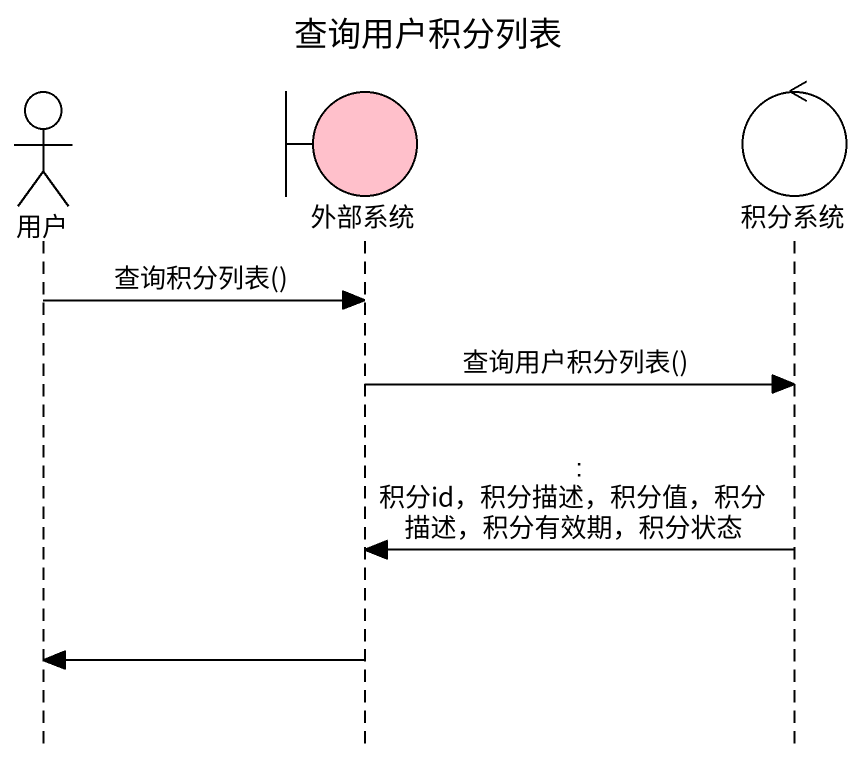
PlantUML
@startuml
title 查询用户积分列表
hide footbox
actor 用户
boundary 外部系统 #FFC0CB
control 积分系统

用户 -> 外部系统 : 查询积分列表()
外部系统 -> 积分系统 : 查询用户积分列表()
积分系统 -> 外部系统 : : 积分id，积分描述，积分值，积分描述，积分有效期，积分状态
外部系统 -> 用户
@enduml
